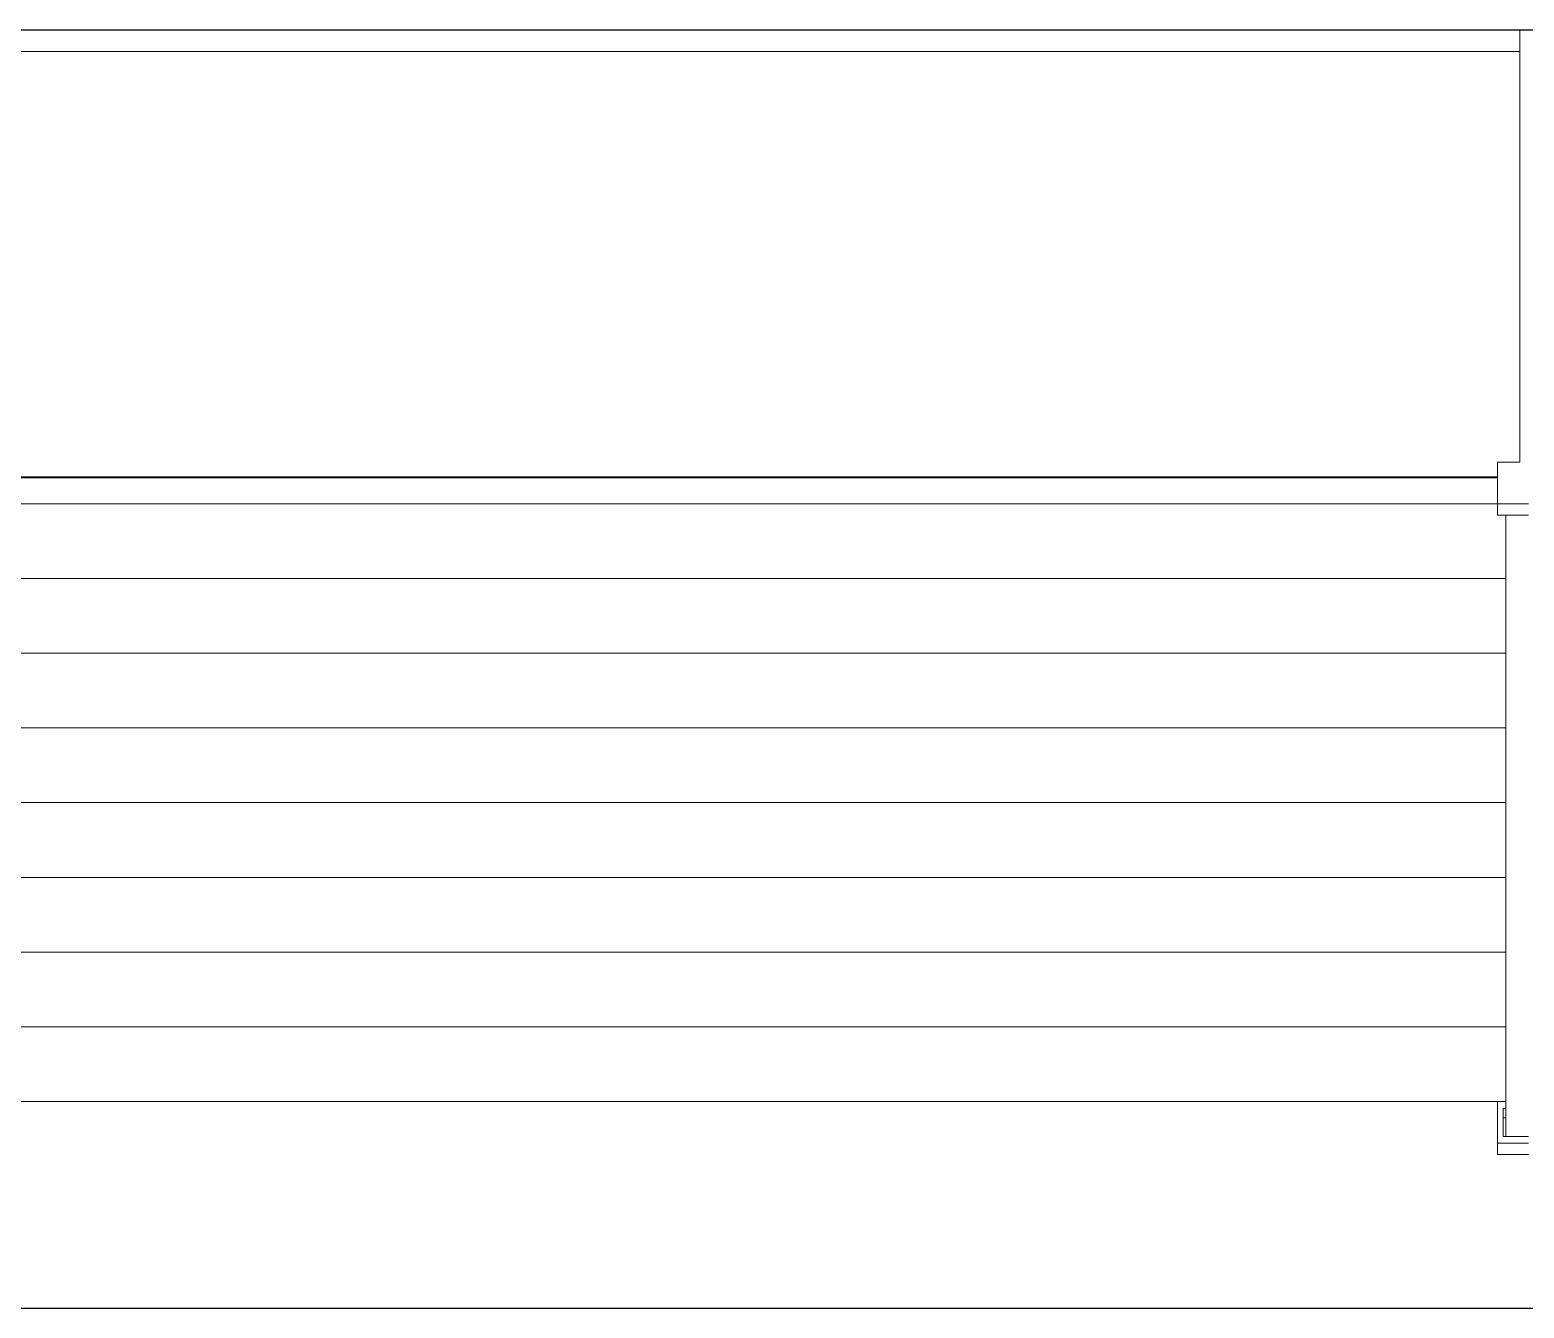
# Model space of a CAD drawing. Extents: x 27938 to 1507990, y 110129 to 923079.
# Drawn here: x 1208993.1 to 1209402.3, y 580224 to 580574 of the extents above; entities that cross this region are included whole.
import ezdxf

# ---------------------------------------------------------------- set-up
doc = ezdxf.new("R2010")
doc.units = 0
doc.header["$LTSCALE"] = 1000
doc.header["$MEASUREMENT"] = 0
doc.layers.add('----建筑底图', color=8, linetype='Continuous')
doc.layers.add('看线', color=251, linetype='Continuous')
doc.layers.add('平面-空调预留孔', color=173, linetype='Continuous', lineweight=15)

# ---------------------------------------------------------------- blocks, each defined once
blk = doc.blocks.new('gdgdgdrgdfsfs')
at = {"layer": '平面-空调预留孔'}
for p, q in [((701373.32, 763967.56), (701455.02, 763967.56)), ((701455.02, 763967.56), (701455.02, 763849.22)), ((703030.02, 763961.62), (701455.02, 763961.62)), ((701455.02, 763849.22), (701461.18, 763849.22)), ((701461.18, 763849.22), (701461.18, 763834.7)), ((703023.86, 763845.19), (701461.18, 763845.19)), ((703023.86, 763844.89), (701461.18, 763844.89)), ((701461.18, 763837.76), (701452.7, 763837.76)), ((701452.7, 763834.7), (701461.18, 763834.7)), ((701458.87, 763834.7), (701458.87, 763664.59)), ((703023.86, 763837.79), (701461.18, 763837.79)), ((703026.17, 763817.33), (701458.87, 763817.33)), ((703026.17, 763796.87), (701458.87, 763796.87)), ((703026.17, 763776.42), (701458.87, 763776.42)), ((703026.17, 763755.96), (701458.87, 763755.96)), ((703026.17, 763735.5), (701458.87, 763735.5)), ((703026.17, 763715.04), (701458.87, 763715.04)), ((703026.17, 763694.59), (701458.87, 763694.59)), ((701458.87, 763674.13), (701461.18, 763674.13)), ((703026.17, 763674.13), (701458.87, 763674.13)), ((701459.64, 763672.22), (701458.87, 763672.22)), ((701459.64, 763664.59), (701459.64, 763672.22)), ((701461.18, 763659.61), (701461.18, 763674.13)), ((701459.64, 763669.66), (701458.87, 763669.66)), ((701452.7, 763664.59), (701459.64, 763664.59)), ((701461.18, 763662.68), (701452.7, 763662.68)), ((701452.7, 763659.61), (701461.18, 763659.61))]:
    blk.add_line(p, q, dxfattribs=at)
blk = doc.blocks.new('A$C149A4CC3')
at = {"layer": '看线', "color": 8, "ltscale": 0.5}
for points in [[(-21300, -25960.08), (-16650, -25960.08)], [(-18650, -25960.08), (-18650, -26310.08), (-16650, -26310.08), (-16650, -25960.08)]]:
    blk.add_lwpolyline(points, dxfattribs=at)
at = {"layer": '平面-空调预留孔', "color": 8, "xscale": -1}
blk.add_blockref('gdgdgdrgdfsfs', (684592.52, -789927.64), dxfattribs=at)

msp = doc.modelspace()

# ---------------------------------------------------------------- block references
at = {"layer": '----建筑底图'}
msp.add_blockref('A$C149A4CC3', (1226263.61, 606534.06), dxfattribs=at)

doc.saveas('drawing.dxf')
